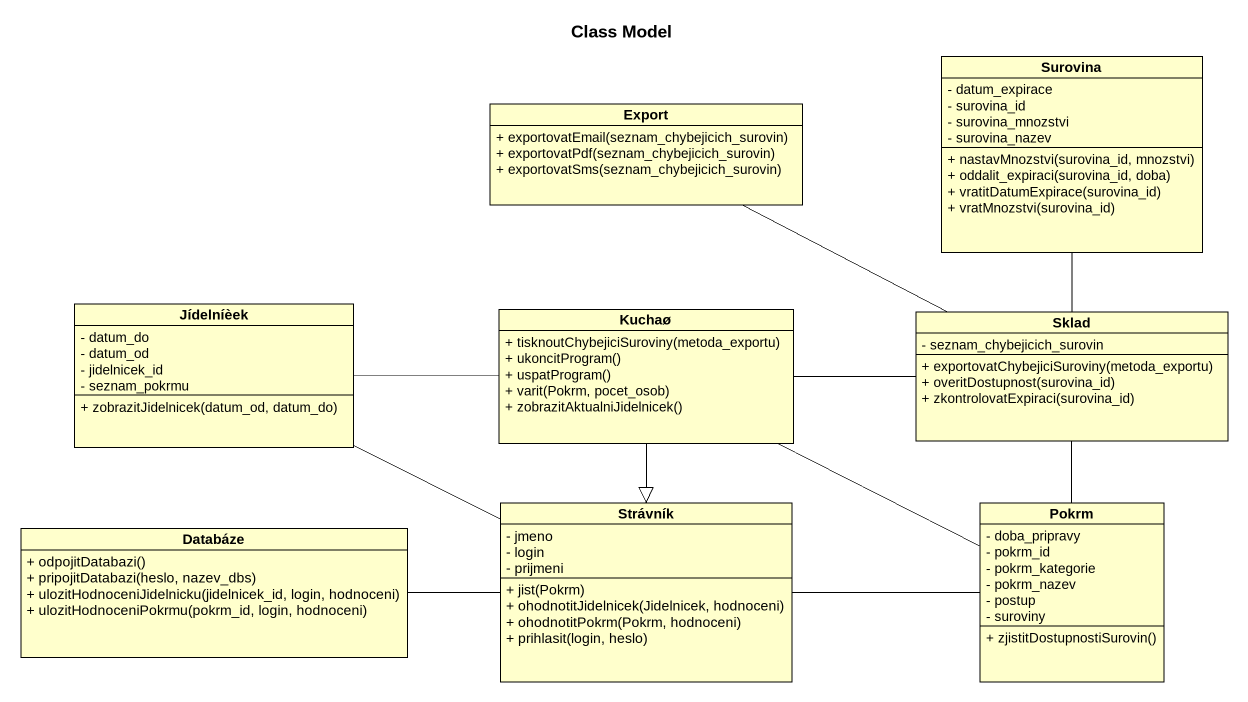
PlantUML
@startuml
title Class Model
hide circle
hide empty members
skinparam classAttributeIconSize 0
class Surovina {
  - datum_expirace
  - surovina_id
  - surovina_mnozstvi
  - surovina_nazev
  + nastavMnozstvi(surovina_id, mnozstvi)
  + oddalit_expiraci(surovina_id, doba)
  + vratitDatumExpirace(surovina_id)
  + vratMnozstvi(surovina_id)
}
class Export {
  + exportovatEmail(seznam_chybejicich_surovin)
  + exportovatPdf(seznam_chybejicich_surovin)
  + exportovatSms(seznam_chybejicich_surovin)
}
class Jídelníèek {
  - datum_do
  - datum_od
  - jidelnicek_id
  - seznam_pokrmu
  + zobrazitJidelnicek(datum_od, datum_do)
}
class Kuchaø {
  + tisknoutChybejiciSuroviny(metoda_exportu)
  + ukoncitProgram()
  + uspatProgram()
  + varit(Pokrm, pocet_osob)
  + zobrazitAktualniJidelnicek()
}
class Sklad {
  - seznam_chybejicich_surovin
  + exportovatChybejiciSuroviny(metoda_exportu)
  + overitDostupnost(surovina_id)
  + zkontrolovatExpiraci(surovina_id)
}
class Strávník {
  - jmeno
  - login
  - prijmeni
  + jist(Pokrm)
  + ohodnotitJidelnicek(Jidelnicek, hodnoceni)
  + ohodnotitPokrm(Pokrm, hodnoceni)
  + prihlasit(login, heslo)
}
class Pokrm {
  - doba_pripravy
  - pokrm_id
  - pokrm_kategorie
  - pokrm_nazev
  - postup
  - suroviny
  + zjistitDostupnostiSurovin()
}
class Databáze {
  + odpojitDatabazi()
  + pripojitDatabazi(heslo, nazev_dbs)
  + ulozitHodnoceniJidelnicku(jidelnicek_id, login, hodnoceni)
  + ulozitHodnoceniPokrmu(pokrm_id, login, hodnoceni)
}
Surovina -- Sklad
Export -right- Sklad
Kuchaø -left- Jídelníèek
Kuchaø -right- Sklad
Kuchaø --|> Strávník
Kuchaø -right- Pokrm
Strávník -left- Jídelníèek
Strávník -right- Pokrm
Strávník -left- Databáze
Pokrm -up- Sklad
@enduml
